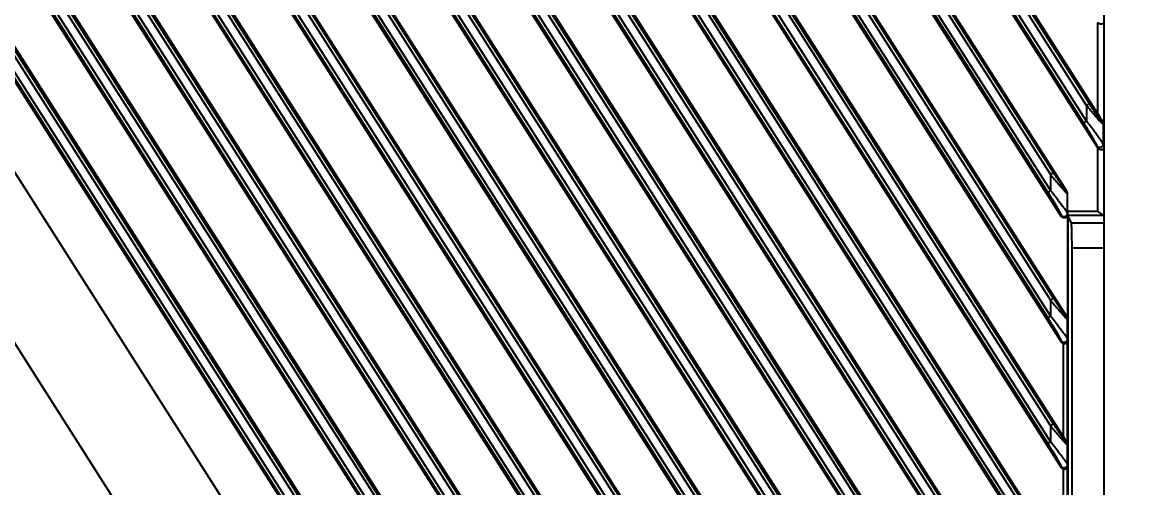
# Model space of a CAD drawing. Header units: millimetres. Extents: x 562 to 17351, y 2396 to 6995.
# Drawn here: x 2936.8 to 3071.2, y 3702.8 to 3758.7 of the extents above; entities that cross this region are included whole.
import ezdxf

# ---------------------------------------------------------------- set-up
doc = ezdxf.new("R2010")
doc.units = ezdxf.units.MM
doc.styles.get("Standard").update_dxf_attribs({"font": 'arial.ttf'})
doc.dimstyles.new('缩小5倍', dxfattribs={"dimtxt": 40, "dimasz": 20, "dimexe": 1, "dimexo": 0.2, "dimgap": 0, "dimtad": 1, "dimtoh": 1, "dimdec": 1, "dimzin": 9, "dimdsep": 46, "dimtxsty": 'Standard', "dimblk": '_FILLED', "dimcen": 0.2, "dimclrd": 256, "dimclre": 256, "dimclrt": 256, "dimadec": 1, "dimazin": 2, "dimtfac": 1, "dimtdec": 1, "dimtofl": 0, "dimtmove": 0, "dimatfit": 3, "dimldrblk": '_FILLED', "dimfxl": 1, "dimtolj": 1, "dimtzin": 0, "dimarcsym": 0})

# ---------------------------------------------------------------- blocks, each defined once
blk = doc.blocks.new('_FILLED')
at = {"color": 0, "linetype": 'ByBlock'}
blk.add_solid([(0, 0), (-1, 0.15), (-1, -0.15)], dxfattribs=at)
blk = doc.blocks.new('*D19')
at = {"lineweight": -2, "transparency": 16777216}
for p, q in [((3050.22, 3817.95), (3153.66, 3817.95)), ((3152.66, 3797.95), (3152.66, 3555.45)), ((3050.22, 3535.45), (3153.66, 3535.45))]:
    blk.add_line(p, q, dxfattribs=at)
at = {"layer": 'Defpoints', "color": 0, "transparency": 16777216}
for p in [(3050.02, 3817.95), (3050.02, 3535.45), (3152.66, 3535.45)]:
    blk.add_point(p, dxfattribs=at)
at = {"lineweight": -2, "transparency": 16777216, "xscale": 20, "yscale": 20, "zscale": 20}
for p, rotation in [((3152.66, 3817.95), 90), ((3152.66, 3535.45), 270)]:
    blk.add_blockref('_FILLED', p, dxfattribs=dict(at, rotation=rotation))
at = {"lineweight": 5, "transparency": 16777216, "insert": (3126.76, 3676.7), "char_height": 40, "attachment_point": 5, "rotation": 90}
blk.add_mtext('\\A1;282.5mm [11 1/8"]', dxfattribs=at)
blk = doc.blocks.new('*D27')
at = {"lineweight": -2, "transparency": 16777216}
for p, q in [((3031.72, 3820.45), (3233.69, 3820.45)), ((3232.69, 3552.95), (3232.69, 3800.45)), ((3031.72, 3532.95), (3233.69, 3532.95))]:
    blk.add_line(p, q, dxfattribs=at)
at = {"layer": 'Defpoints', "color": 0, "transparency": 16777216}
for p in [(3031.52, 3820.45), (3232.69, 3820.45), (3031.52, 3532.95)]:
    blk.add_point(p, dxfattribs=at)
at = {"lineweight": -2, "transparency": 16777216, "xscale": 20, "yscale": 20, "zscale": 20}
for p, rotation in [((3232.69, 3820.45), 90), ((3232.69, 3532.95), 270)]:
    blk.add_blockref('_FILLED', p, dxfattribs=dict(at, rotation=rotation))
at = {"lineweight": 5, "transparency": 16777216, "insert": (3206.79, 3676.7), "char_height": 40, "attachment_point": 5, "rotation": 90}
blk.add_mtext('\\A1;287.5mm [11 3/8"]', dxfattribs=at)

msp = doc.modelspace()

# ---------------------------------------------------------------- linework, layer by layer
at = {"color": 7, "linetype": 'Continuous'}
for p, q in [((3066.52, 3845.454), (3066.52, 3507.954)), ((2886.118, 3844.754), (3065.785, 3562.733)), ((3065.82, 3566.774), (2888.727, 3844.754)), ((3064.804, 3568.02), (2889.23, 3843.617)), ((2895.722, 3844.754), (3065.785, 3577.809)), ((3065.82, 3581.849), (2898.331, 3844.754)), ((3064.804, 3583.095), (2898.834, 3843.617)), ((2905.326, 3844.754), (3065.785, 3592.884)), ((3061.685, 3603.414), (2907.935, 3844.754)), ((3064.804, 3598.171), (2908.438, 3843.617)), ((2914.93, 3844.754), (3061.437, 3614.784)), ((3061.685, 3618.489), (2917.539, 3844.754)), ((2918.042, 3843.617), (3060.495, 3620.011)), ((2924.534, 3844.754), (3061.437, 3629.86)), ((2927.646, 3843.617), (3060.495, 3635.086)), ((2991.763, 3844.754), (3061.437, 3735.387)), ((3062.109, 3738.427), (2994.372, 3844.754)), ((2994.875, 3843.617), (3060.495, 3740.614)), ((3001.367, 3844.754), (3065.785, 3743.638)), ((3065.82, 3747.678), (3003.976, 3844.754)), ((3064.804, 3748.924), (3004.479, 3843.617)), ((3064.132, 3565.676), (2887.337, 3843.188)), ((3064.468, 3565.89), (2887.673, 3843.402)), ((3064.468, 3567.806), (2888.894, 3843.402)), ((3064.132, 3580.751), (2896.941, 3843.188)), ((3064.468, 3580.965), (2897.277, 3843.402)), ((3064.468, 3582.881), (2898.498, 3843.402)), ((3064.132, 3595.826), (2906.545, 3843.188)), ((3064.468, 3596.04), (2906.881, 3843.402)), ((3064.468, 3597.956), (2908.102, 3843.402)), ((2916.149, 3843.188), (3059.823, 3617.666)), ((2916.485, 3843.402), (3060.159, 3617.88)), ((2917.706, 3843.402), (3060.159, 3619.796)), ((2925.753, 3843.188), (3059.823, 3632.742)), ((2926.089, 3843.402), (3060.159, 3632.956)), ((2927.31, 3843.402), (3060.159, 3634.872)), ((2992.982, 3843.188), (3059.823, 3738.269)), ((2993.318, 3843.402), (3060.159, 3738.484)), ((2994.539, 3843.402), (3060.159, 3740.4)), ((3064.132, 3746.58), (3002.586, 3843.188)), ((3064.468, 3746.794), (3002.922, 3843.402)), ((3064.468, 3748.71), (3004.143, 3843.402)), ((3047.948, 3544.24), (2859.807, 3839.562)), ((2872.176, 3840.62), (3064.125, 3539.32)), ((2879.228, 3840.493), (3065.785, 3547.658)), ((3065.82, 3551.698), (2881.756, 3840.62)), ((3061.685, 3633.565), (2929.777, 3840.62)), ((2936.853, 3840.493), (3062.651, 3643.029)), ((3065.172, 3643.167), (2939.381, 3840.62)), ((2946.457, 3840.493), (3065.785, 3653.186)), ((3065.82, 3657.226), (2948.985, 3840.62)), ((2956.061, 3840.493), (3065.785, 3668.261)), ((3065.82, 3672.301), (2958.589, 3840.62)), ((2965.665, 3840.493), (3065.785, 3683.336)), ((3065.82, 3687.377), (2968.193, 3840.62)), ((2975.269, 3840.493), (3061.437, 3705.237)), ((3061.685, 3708.942), (2977.797, 3840.62)), ((2984.873, 3840.493), (3061.437, 3720.312)), ((3062.109, 3723.352), (2987.994, 3839.689)), ((3064.132, 3550.6), (2880.478, 3838.879)), ((3064.468, 3550.814), (2880.814, 3839.093)), ((3064.468, 3552.73), (2882.035, 3839.093)), ((3064.804, 3552.944), (2882.371, 3839.307)), ((2938.103, 3838.879), (3062.019, 3644.369)), ((2938.439, 3839.093), (3062.355, 3644.583)), ((3063.576, 3644.583), (2939.66, 3839.093)), ((3063.912, 3644.797), (2939.996, 3839.307)), ((3064.132, 3656.128), (2947.707, 3838.879)), ((3064.468, 3656.342), (2948.043, 3839.093)), ((3064.468, 3658.258), (2949.264, 3839.093)), ((3064.804, 3658.472), (2949.6, 3839.307)), ((3064.132, 3671.203), (2957.311, 3838.879)), ((3064.468, 3671.417), (2957.647, 3839.093)), ((3064.468, 3673.333), (2958.868, 3839.093)), ((3064.804, 3673.548), (2959.204, 3839.307)), ((3064.132, 3686.279), (2966.915, 3838.879)), ((3064.468, 3686.493), (2967.251, 3839.093)), ((3064.468, 3688.409), (2968.472, 3839.093)), ((3064.804, 3688.623), (2968.808, 3839.307)), ((2976.519, 3838.879), (3059.823, 3708.119)), ((2976.855, 3839.093), (3060.159, 3708.333)), ((2978.076, 3839.093), (3060.159, 3710.249)), ((2978.412, 3839.307), (3060.495, 3710.463)), ((2986.123, 3838.879), (3059.823, 3723.194)), ((2986.459, 3839.093), (3060.159, 3723.408)), ((2987.68, 3839.093), (3060.159, 3725.324)), ((2988.016, 3839.307), (3060.495, 3725.538)), ((3065.82, 3747.678), (3065.82, 3758.666)), ((3064.468, 3748.71), (3064.804, 3748.924)), ((3064.468, 3748.71), (3064.468, 3746.794)), ((3064.132, 3746.58), (3064.468, 3746.794)), ((3066.507, 3746.692), (3066.398, 3746.66)), ((3066.52, 3746.463), (3066.461, 3746.446)), ((3066.461, 3746.446), (3066.461, 3744.055)), ((3065.785, 3743.638), (3065.726, 3743.84)), ((3065.82, 3736.029), (3065.82, 3743.591)), ((3066.52, 3743.852), (3066.461, 3744.055)), ((3060.495, 3740.614), (3060.159, 3740.4)), ((3060.159, 3740.4), (3060.159, 3738.484)), ((3060.159, 3738.484), (3059.823, 3738.269)), ((3062.094, 3738.357), (3062.109, 3738.427)), ((3062.158, 3738.143), (3062.172, 3738.21)), ((3062.158, 3738.143), (3062.158, 3735.719)), ((3062.172, 3736.029), (3062.172, 3738.21)), ((3062.172, 3736.029), (3065.82, 3736.029)), ((3061.422, 3735.505), (3061.437, 3735.387)), ((3062.158, 3735.719), (3062.172, 3735.607)), ((3062.171, 3735.555), (3062.172, 3723.134)), ((3062.172, 3735.607), (3062.172, 3735.554)), ((3062.185, 3735.53), (3066.482, 3735.53)), ((3062.648, 3734.603), (3062.185, 3735.53)), ((3062.272, 3696.052), (3062.272, 3735.355)), ((3062.648, 3734.603), (3066.52, 3734.603)), ((3062.722, 3731.607), (3066.52, 3731.607)), ((3062.722, 3699.801), (3062.722, 3731.607)), ((3060.495, 3725.538), (3060.159, 3725.324)), ((3060.159, 3725.324), (3060.159, 3723.408)), ((3060.159, 3723.408), (3059.823, 3723.194)), ((3062.094, 3723.281), (3062.109, 3723.352)), ((3062.158, 3723.067), (3062.172, 3723.134)), ((3062.158, 3723.067), (3062.158, 3720.644)), ((3061.422, 3720.43), (3061.437, 3720.312)), ((3061.685, 3708.942), (3061.685, 3720.135)), ((3062.158, 3720.644), (3062.185, 3720.432)), ((3062.185, 3708.118), (3062.185, 3720.432)), ((3060.495, 3710.463), (3060.159, 3710.249)), ((3060.159, 3710.249), (3060.159, 3708.333)), ((3060.159, 3708.333), (3059.823, 3708.119)), ((3062.094, 3708.206), (3062.116, 3708.306)), ((3062.185, 3708.118), (3062.158, 3707.992)), ((3062.158, 3707.992), (3062.158, 3705.568)), ((3061.422, 3705.354), (3061.437, 3705.237)), ((3062.158, 3705.568), (3062.185, 3705.356)), ((3062.185, 3695.879), (3062.185, 3705.356)), ((3061.685, 3695.379), (3061.685, 3705.06))]:
    msp.add_line(p, q, dxfattribs=at)
for centre, radius, start, end in [((3066.059, 3746.445), 0.402, 0.12821, 32.37179), ((3061.762, 3738.141), 0.396, 0.20796, 32.97411), ((3061.762, 3723.066), 0.396, 0.20796, 32.97411), ((3061.762, 3707.99), 0.396, 0.20796, 32.97411)]:
    msp.add_arc(centre, radius, start, end, dxfattribs=at)
for centre, major_axis, ratio, start_param, end_param in [((3065.82, 3747.792), (-0.698, 1.104), 0.0467525, -4.6385736, -3.2595938), ((3066.118, 3743.863), (-0.117, 0.402), 0.9544391, -4.4159972, -4.2760353), ((3061.772, 3738.209), (0.085, 0.394), 0.9923374, -1.3573177, -0.7878269), ((3062.186, 3736.029), (0, 0.5), 0.0261859, -4.712389, -3.1939525), ((3065.82, 3735.518), (0.7, 0), 0.0524078, 0, 0.3290003), ((3062.644, 3731.607), (0, 3), 0.0261859, -1.5707963, -0.0523599), ((3061.772, 3723.133), (0.085, 0.394), 0.9923374, -1.3573177, -0.7878269), ((3061.772, 3720.533), (-0.052, 0.405), 0.97951, -4.2648376, -3.4909652), ((3061.685, 3709.023), (-0.499, 0.789), 0.0467525, -4.6385736, -3.6019132), ((3061.772, 3705.458), (-0.052, 0.405), 0.97951, -4.2648376, -3.4909652)]:
    msp.add_ellipse(centre, major_axis=major_axis, ratio=ratio, start_param=start_param, end_param=end_param, dxfattribs=at)
for points, knots in [([(3065.82, 3758.666), (3065.835, 3758.648), (3065.869, 3758.614), (3065.927, 3758.571), (3065.99, 3758.538), (3066.055, 3758.514), (3066.121, 3758.499), (3066.184, 3758.491), (3066.243, 3758.491), (3066.298, 3758.495), (3066.341, 3758.502), (3066.372, 3758.509), (3066.399, 3758.516), (3066.424, 3758.523), (3066.447, 3758.53), (3066.462, 3758.534), (3066.476, 3758.538), (3066.487, 3758.54), (3066.497, 3758.539), (3066.506, 3758.537), (3066.513, 3758.531), (3066.517, 3758.522), (3066.519, 3758.51), (3066.52, 3758.502), (3066.52, 3758.497)], [0, 0, 0, 0, 0.0920916, 0.1838301, 0.2744821, 0.3630412, 0.4483761, 0.5294574, 0.6054592, 0.6757656, 0.7399133, 0.7695389, 0.7974393, 0.8476763, 0.8697735, 0.8896408, 0.9071069, 0.9220743, 0.9346474, 0.9454886, 0.9560565, 0.9680868, 0.9826751, 1, 1, 1, 1]), ([(3066.461, 3746.446), (3066.459, 3746.446), (3066.454, 3746.446), (3066.446, 3746.448), (3066.436, 3746.453), (3066.424, 3746.46), (3066.411, 3746.469), (3066.39, 3746.485), (3066.361, 3746.51), (3066.321, 3746.546), (3066.276, 3746.589), (3066.227, 3746.638), (3066.174, 3746.693), (3066.117, 3746.752), (3066.036, 3746.84), (3065.929, 3746.958), (3065.796, 3747.109), (3065.657, 3747.268), (3065.514, 3747.435), (3065.368, 3747.608), (3065.22, 3747.786), (3065.07, 3747.966), (3064.92, 3748.15), (3064.718, 3748.398), (3064.568, 3748.585), (3064.468, 3748.71)], [0, 0, 0, 0, 0.0020355, 0.0047651, 0.008306, 0.0127011, 0.0179562, 0.0240633, 0.0387455, 0.0565196, 0.0771057, 0.1002084, 0.1255385, 0.1528246, 0.1818224, 0.2441016, 0.3109327, 0.381227, 0.4541671, 0.5291242, 0.6056186, 0.6832713, 0.7617698, 0.840872, 1, 1, 1, 1]), ([(3066.398, 3746.66), (3066.396, 3746.66), (3066.393, 3746.66), (3066.389, 3746.661), (3066.383, 3746.664), (3066.375, 3746.669), (3066.365, 3746.678), (3066.353, 3746.688), (3066.339, 3746.702), (3066.324, 3746.718), (3066.302, 3746.742), (3066.271, 3746.779), (3066.231, 3746.827), (3066.188, 3746.882), (3066.142, 3746.942), (3066.094, 3747.006), (3066.026, 3747.098), (3065.938, 3747.22), (3065.831, 3747.373), (3065.72, 3747.533), (3065.608, 3747.698), (3065.494, 3747.867), (3065.379, 3748.039), (3065.264, 3748.213), (3065.149, 3748.389), (3064.995, 3748.626), (3064.88, 3748.805), (3064.804, 3748.924)], [0, 0, 0, 0, 0.0019877, 0.0032768, 0.0048006, 0.0086051, 0.0134509, 0.0193278, 0.0262057, 0.0340361, 0.0427635, 0.0626752, 0.0854649, 0.1106912, 0.1379553, 0.1669325, 0.197336, 0.2615681, 0.3292677, 0.399486, 0.4715685, 0.5450421, 0.6195522, 0.6948366, 0.7706795, 0.8469202, 1, 1, 1, 1]), ([(3066.461, 3744.055), (3066.459, 3744.06), (3066.454, 3744.071), (3066.442, 3744.097), (3066.423, 3744.134), (3066.395, 3744.184), (3066.362, 3744.24), (3066.323, 3744.303), (3066.263, 3744.396), (3066.179, 3744.521), (3066.068, 3744.681), (3065.948, 3744.852), (3065.819, 3745.03), (3065.683, 3745.215), (3065.542, 3745.405), (3065.347, 3745.665), (3065.095, 3745.995), (3064.785, 3746.394), (3064.575, 3746.661), (3064.468, 3746.794)], [0, 0, 0, 0, 0.0050904, 0.0109864, 0.0250693, 0.0419781, 0.0614224, 0.0831168, 0.1067914, 0.15915, 0.2168984, 0.2788229, 0.3440099, 0.4117665, 0.4815659, 0.5529876, 0.6994169, 0.8489645, 1, 1, 1, 1]), ([(3065.726, 3743.84), (3065.724, 3743.846), (3065.72, 3743.859), (3065.71, 3743.888), (3065.692, 3743.929), (3065.667, 3743.984), (3065.637, 3744.046), (3065.603, 3744.113), (3065.552, 3744.212), (3065.481, 3744.343), (3065.389, 3744.508), (3065.291, 3744.681), (3065.187, 3744.86), (3065.079, 3745.043), (3064.968, 3745.23), (3064.815, 3745.484), (3064.619, 3745.805), (3064.378, 3746.192), (3064.215, 3746.451), (3064.132, 3746.58)], [0, 0, 0, 0, 0.005901, 0.0127349, 0.0289525, 0.0481627, 0.0699017, 0.0937614, 0.1194, 0.1749235, 0.2347683, 0.2977889, 0.3631983, 0.4304352, 0.4990952, 0.5688712, 0.7108525, 0.8549295, 1, 1, 1, 1]), ([(3066.52, 3746.694), (3066.52, 3746.693), (3066.519, 3746.691), (3066.519, 3746.689), (3066.518, 3746.688), (3066.516, 3746.687), (3066.514, 3746.688), (3066.512, 3746.689), (3066.509, 3746.69), (3066.508, 3746.691), (3066.507, 3746.692)], [0, 0, 0, 0, 0.134296, 0.2398382, 0.325336, 0.4080876, 0.5082504, 0.6377943, 0.8012696, 1, 1, 1, 1]), ([(3065.726, 3743.84), (3065.737, 3743.824), (3065.763, 3743.791), (3065.809, 3743.75), (3065.862, 3743.717), (3065.919, 3743.692), (3065.98, 3743.676), (3066.043, 3743.67), (3066.107, 3743.673), (3066.169, 3743.686), (3066.229, 3743.709), (3066.285, 3743.74), (3066.335, 3743.779), (3066.378, 3743.825), (3066.413, 3743.877), (3066.439, 3743.934), (3066.456, 3743.993), (3066.46, 3744.034), (3066.461, 3744.055)], [0, 0, 0, 0, 0.0611136, 0.1226139, 0.1845345, 0.2469214, 0.3097435, 0.3729365, 0.4363979, 0.5, 0.5636021, 0.6270635, 0.6902565, 0.7530786, 0.8154655, 0.8773861, 0.9388864, 1, 1, 1, 1]), ([(3065.82, 3743.591), (3065.835, 3743.573), (3065.869, 3743.538), (3065.927, 3743.496), (3065.99, 3743.463), (3066.055, 3743.439), (3066.121, 3743.424), (3066.184, 3743.416), (3066.243, 3743.415), (3066.298, 3743.42), (3066.341, 3743.427), (3066.372, 3743.433), (3066.399, 3743.44), (3066.424, 3743.448), (3066.447, 3743.455), (3066.462, 3743.459), (3066.476, 3743.462), (3066.487, 3743.464), (3066.497, 3743.464), (3066.506, 3743.461), (3066.513, 3743.455), (3066.517, 3743.446), (3066.519, 3743.435), (3066.52, 3743.427), (3066.52, 3743.422)], [0, 0, 0, 0, 0.0920916, 0.1838301, 0.2744821, 0.3630412, 0.4483761, 0.5294574, 0.6054592, 0.6757656, 0.7399133, 0.7695389, 0.7974393, 0.8476763, 0.8697735, 0.8896408, 0.9071069, 0.9220743, 0.9346474, 0.9454886, 0.9560565, 0.9680868, 0.9826751, 1, 1, 1, 1]), ([(3060.159, 3740.4), (3060.262, 3740.27), (3060.468, 3740.013), (3060.727, 3739.696), (3060.934, 3739.446), (3061.086, 3739.264), (3061.236, 3739.087), (3061.383, 3738.916), (3061.503, 3738.779), (3061.596, 3738.674), (3061.663, 3738.599), (3061.728, 3738.528), (3061.79, 3738.461), (3061.849, 3738.398), (3061.905, 3738.34), (3061.957, 3738.288), (3062.004, 3738.242), (3062.046, 3738.204), (3062.077, 3738.177), (3062.099, 3738.16), (3062.113, 3738.15), (3062.125, 3738.143), (3062.135, 3738.138), (3062.143, 3738.136), (3062.148, 3738.135), (3062.151, 3738.135), (3062.153, 3738.136), (3062.156, 3738.138), (3062.157, 3738.141), (3062.158, 3738.143)], [0, 0, 0, 0, 0.1635991, 0.3255168, 0.4052077, 0.483611, 0.5602914, 0.6346986, 0.7061024, 0.740385, 0.7735329, 0.8053665, 0.8356907, 0.864271, 0.8908509, 0.9151376, 0.9368206, 0.9555746, 0.9710899, 0.9775482, 0.9831075, 0.9877533, 0.9914909, 0.9943623, 0.9955078, 0.9964943, 0.9973692, 0.9981983, 1, 1, 1, 1]), ([(3060.495, 3740.614), (3060.573, 3740.491), (3060.691, 3740.307), (3060.849, 3740.063), (3060.968, 3739.882), (3061.086, 3739.703), (3061.204, 3739.527), (3061.321, 3739.354), (3061.436, 3739.185), (3061.531, 3739.048), (3061.606, 3738.942), (3061.661, 3738.865), (3061.714, 3738.791), (3061.766, 3738.72), (3061.816, 3738.653), (3061.864, 3738.589), (3061.909, 3738.531), (3061.951, 3738.48), (3061.989, 3738.435), (3062.018, 3738.403), (3062.039, 3738.382), (3062.052, 3738.37), (3062.063, 3738.361), (3062.073, 3738.354), (3062.08, 3738.35), (3062.085, 3738.349), (3062.087, 3738.349), (3062.09, 3738.35), (3062.092, 3738.352), (3062.093, 3738.354), (3062.094, 3738.356), (3062.094, 3738.357)], [0, 0, 0, 0, 0.1569399, 0.235083, 0.3127924, 0.3898893, 0.4661326, 0.5412217, 0.6147568, 0.6861843, 0.7208771, 0.7547261, 0.7875804, 0.819246, 0.8494994, 0.8780527, 0.9045697, 0.9286413, 0.9497981, 0.9675302, 0.9749527, 0.9813379, 0.9866442, 0.9908494, 0.9939842, 0.9951899, 0.9961999, 0.9970849, 0.997946, 0.9988905, 1, 1, 1, 1]), ([(3059.823, 3738.269), (3059.907, 3738.136), (3060.075, 3737.871), (3060.282, 3737.539), (3060.444, 3737.274), (3060.563, 3737.078), (3060.68, 3736.883), (3060.794, 3736.692), (3060.904, 3736.505), (3061.009, 3736.322), (3061.108, 3736.147), (3061.186, 3736.005), (3061.244, 3735.898), (3061.283, 3735.823), (3061.319, 3735.752), (3061.351, 3735.687), (3061.378, 3735.629), (3061.397, 3735.586), (3061.408, 3735.555), (3061.415, 3735.536), (3061.419, 3735.52), (3061.421, 3735.51), (3061.422, 3735.505)], [0, 0, 0, 0, 0.1478542, 0.2946362, 0.3672645, 0.4391534, 0.5100877, 0.5797992, 0.6479353, 0.7140285, 0.7774245, 0.83718, 0.8652802, 0.8918983, 0.9167475, 0.9394751, 0.9596635, 0.9768213, 0.984101, 0.9904265, 0.9957408, 1, 1, 1, 1]), ([(3060.159, 3738.484), (3060.268, 3738.346), (3060.485, 3738.071), (3060.752, 3737.727), (3060.961, 3737.454), (3061.114, 3737.252), (3061.263, 3737.054), (3061.407, 3736.859), (3061.545, 3736.67), (3061.676, 3736.488), (3061.797, 3736.316), (3061.891, 3736.179), (3061.959, 3736.076), (3062.004, 3736.006), (3062.045, 3735.941), (3062.081, 3735.882), (3062.111, 3735.829), (3062.131, 3735.79), (3062.143, 3735.763), (3062.15, 3735.747), (3062.155, 3735.732), (3062.157, 3735.723), (3062.158, 3735.719)], [0, 0, 0, 0, 0.1544449, 0.3072695, 0.3825336, 0.4566922, 0.5294318, 0.6003765, 0.6690454, 0.7348223, 0.7968969, 0.8541833, 0.8805946, 0.9052261, 0.9278269, 0.9481104, 0.9657694, 0.9804847, 0.9866458, 0.9919647, 0.996419, 1, 1, 1, 1]), ([(3065.82, 3736.029), (3065.852, 3736.002), (3065.916, 3735.947), (3066.012, 3735.867), (3066.106, 3735.789), (3066.196, 3735.716), (3066.269, 3735.659), (3066.324, 3735.618), (3066.362, 3735.591), (3066.397, 3735.568), (3066.425, 3735.552), (3066.445, 3735.542), (3066.458, 3735.536), (3066.47, 3735.532), (3066.478, 3735.53), (3066.482, 3735.53)], [0, 0, 0, 0, 0.1526798, 0.3036254, 0.4507514, 0.5915709, 0.7226387, 0.7830665, 0.8390774, 0.8897515, 0.934068, 0.9535285, 0.9710421, 0.9865373, 1, 1, 1, 1]), ([(3062.158, 3735.719), (3062.158, 3735.698), (3062.154, 3735.656), (3062.139, 3735.595), (3062.113, 3735.537), (3062.079, 3735.484), (3062.036, 3735.436), (3061.986, 3735.396), (3061.931, 3735.365), (3061.87, 3735.342), (3061.808, 3735.329), (3061.743, 3735.326), (3061.68, 3735.333), (3061.618, 3735.35), (3061.56, 3735.376), (3061.506, 3735.411), (3061.46, 3735.454), (3061.434, 3735.488), (3061.422, 3735.505)], [0, 0, 0, 0, 0.0617708, 0.1236744, 0.1857239, 0.2479744, 0.3104293, 0.3730813, 0.4359006, 0.4988414, 0.5618457, 0.6248497, 0.6877889, 0.7506049, 0.8132543, 0.8756998, 0.9379562, 1, 1, 1, 1]), ([(3062.171, 3735.555), (3062.17, 3735.545), (3062.166, 3735.525), (3062.158, 3735.495), (3062.148, 3735.466), (3062.137, 3735.437), (3062.123, 3735.41), (3062.108, 3735.383), (3062.09, 3735.358), (3062.064, 3735.326), (3062.027, 3735.291), (3061.977, 3735.255), (3061.922, 3735.227), (3061.863, 3735.209), (3061.802, 3735.2), (3061.74, 3735.2), (3061.68, 3735.21), (3061.621, 3735.23), (3061.566, 3735.258), (3061.517, 3735.294), (3061.473, 3735.337), (3061.448, 3735.37), (3061.437, 3735.387)], [0, 0, 0, 0, 0.0312281, 0.0625213, 0.0938488, 0.1251287, 0.1563601, 0.1876024, 0.2188773, 0.2501596, 0.3126435, 0.3751288, 0.4376168, 0.5001016, 0.5625875, 0.6250735, 0.6875599, 0.7500463, 0.8125349, 0.875018, 0.9375176, 1, 1, 1, 1]), ([(3060.159, 3725.324), (3060.262, 3725.195), (3060.468, 3724.938), (3060.727, 3724.62), (3060.934, 3724.371), (3061.086, 3724.189), (3061.236, 3724.012), (3061.383, 3723.841), (3061.503, 3723.704), (3061.596, 3723.599), (3061.663, 3723.524), (3061.728, 3723.453), (3061.79, 3723.385), (3061.849, 3723.322), (3061.905, 3723.264), (3061.957, 3723.212), (3062.004, 3723.167), (3062.046, 3723.128), (3062.077, 3723.102), (3062.099, 3723.085), (3062.113, 3723.075), (3062.125, 3723.068), (3062.135, 3723.063), (3062.143, 3723.06), (3062.148, 3723.06), (3062.151, 3723.06), (3062.153, 3723.061), (3062.156, 3723.063), (3062.157, 3723.065), (3062.158, 3723.067)], [0, 0, 0, 0, 0.1635991, 0.3255168, 0.4052077, 0.483611, 0.5602914, 0.6346986, 0.7061024, 0.740385, 0.7735329, 0.8053665, 0.8356907, 0.864271, 0.8908509, 0.9151376, 0.9368206, 0.9555746, 0.9710899, 0.9775482, 0.9831075, 0.9877533, 0.9914909, 0.9943623, 0.9955078, 0.9964943, 0.9973692, 0.9981983, 1, 1, 1, 1]), ([(3060.495, 3725.538), (3060.573, 3725.415), (3060.691, 3725.232), (3060.849, 3724.988), (3060.968, 3724.807), (3061.086, 3724.628), (3061.204, 3724.452), (3061.321, 3724.279), (3061.436, 3724.11), (3061.531, 3723.973), (3061.606, 3723.867), (3061.661, 3723.79), (3061.714, 3723.716), (3061.766, 3723.645), (3061.816, 3723.577), (3061.864, 3723.514), (3061.909, 3723.456), (3061.951, 3723.404), (3061.989, 3723.36), (3062.018, 3723.328), (3062.039, 3723.307), (3062.052, 3723.295), (3062.063, 3723.285), (3062.073, 3723.279), (3062.08, 3723.275), (3062.085, 3723.274), (3062.087, 3723.274), (3062.09, 3723.275), (3062.092, 3723.276), (3062.093, 3723.278), (3062.094, 3723.28), (3062.094, 3723.281)], [0, 0, 0, 0, 0.1569399, 0.235083, 0.3127924, 0.3898893, 0.4661326, 0.5412217, 0.6147568, 0.6861843, 0.7208771, 0.7547261, 0.7875804, 0.819246, 0.8494994, 0.8780527, 0.9045697, 0.9286413, 0.9497981, 0.9675302, 0.9749527, 0.9813379, 0.9866442, 0.9908494, 0.9939842, 0.9951899, 0.9961999, 0.9970849, 0.997946, 0.9988905, 1, 1, 1, 1]), ([(3059.823, 3723.194), (3059.907, 3723.061), (3060.075, 3722.796), (3060.282, 3722.463), (3060.444, 3722.198), (3060.563, 3722.002), (3060.68, 3721.808), (3060.794, 3721.617), (3060.904, 3721.429), (3061.009, 3721.247), (3061.108, 3721.071), (3061.186, 3720.93), (3061.244, 3720.823), (3061.283, 3720.747), (3061.319, 3720.677), (3061.351, 3720.612), (3061.378, 3720.554), (3061.397, 3720.51), (3061.408, 3720.48), (3061.415, 3720.461), (3061.419, 3720.444), (3061.421, 3720.434), (3061.422, 3720.43)], [0, 0, 0, 0, 0.1478542, 0.2946362, 0.3672645, 0.4391534, 0.5100877, 0.5797992, 0.6479353, 0.7140285, 0.7774245, 0.83718, 0.8652802, 0.8918983, 0.9167475, 0.9394751, 0.9596635, 0.9768213, 0.984101, 0.9904265, 0.9957408, 1, 1, 1, 1]), ([(3060.159, 3723.408), (3060.268, 3723.271), (3060.485, 3722.996), (3060.752, 3722.652), (3060.961, 3722.378), (3061.114, 3722.177), (3061.263, 3721.978), (3061.407, 3721.784), (3061.545, 3721.595), (3061.676, 3721.413), (3061.797, 3721.241), (3061.891, 3721.104), (3061.959, 3721.001), (3062.004, 3720.93), (3062.045, 3720.865), (3062.081, 3720.806), (3062.111, 3720.754), (3062.131, 3720.715), (3062.143, 3720.688), (3062.15, 3720.671), (3062.155, 3720.657), (3062.157, 3720.648), (3062.158, 3720.644)], [0, 0, 0, 0, 0.1544449, 0.3072695, 0.3825336, 0.4566922, 0.5294318, 0.6003765, 0.6690454, 0.7348223, 0.7968969, 0.8541833, 0.8805946, 0.9052261, 0.9278269, 0.9481104, 0.9657694, 0.9804847, 0.9866458, 0.9919647, 0.996419, 1, 1, 1, 1]), ([(3062.158, 3720.644), (3062.158, 3720.623), (3062.154, 3720.581), (3062.139, 3720.52), (3062.113, 3720.462), (3062.079, 3720.408), (3062.036, 3720.361), (3061.986, 3720.321), (3061.931, 3720.289), (3061.87, 3720.266), (3061.808, 3720.253), (3061.743, 3720.25), (3061.68, 3720.257), (3061.618, 3720.274), (3061.56, 3720.301), (3061.506, 3720.336), (3061.46, 3720.379), (3061.434, 3720.412), (3061.422, 3720.43)], [0, 0, 0, 0, 0.0617708, 0.1236744, 0.1857239, 0.2479744, 0.3104293, 0.3730813, 0.4359006, 0.4988414, 0.5618457, 0.6248497, 0.6877889, 0.7506049, 0.8132543, 0.8756998, 0.9379562, 1, 1, 1, 1]), ([(3061.685, 3720.135), (3061.72, 3720.127), (3061.789, 3720.119), (3061.889, 3720.13), (3061.978, 3720.158), (3062.052, 3720.2), (3062.11, 3720.251), (3062.152, 3720.308), (3062.178, 3720.369), (3062.184, 3720.411), (3062.185, 3720.432)], [0, 0, 0, 0, 0.1608989, 0.3147415, 0.4564942, 0.5847421, 0.7006379, 0.8065446, 0.9053093, 1, 1, 1, 1]), ([(3060.159, 3710.249), (3060.262, 3710.119), (3060.468, 3709.863), (3060.727, 3709.545), (3060.934, 3709.296), (3061.086, 3709.113), (3061.236, 3708.936), (3061.383, 3708.766), (3061.503, 3708.628), (3061.596, 3708.523), (3061.663, 3708.449), (3061.728, 3708.377), (3061.79, 3708.31), (3061.849, 3708.247), (3061.905, 3708.189), (3061.957, 3708.137), (3062.004, 3708.091), (3062.046, 3708.053), (3062.077, 3708.026), (3062.099, 3708.009), (3062.113, 3708), (3062.125, 3707.992), (3062.135, 3707.987), (3062.143, 3707.985), (3062.148, 3707.984), (3062.151, 3707.984), (3062.153, 3707.985), (3062.156, 3707.988), (3062.157, 3707.99), (3062.158, 3707.992)], [0, 0, 0, 0, 0.1635991, 0.3255168, 0.4052077, 0.483611, 0.5602914, 0.6346986, 0.7061024, 0.740385, 0.7735329, 0.8053665, 0.8356907, 0.864271, 0.8908509, 0.9151376, 0.9368206, 0.9555746, 0.9710899, 0.9775482, 0.9831075, 0.9877533, 0.9914909, 0.9943623, 0.9955078, 0.9964943, 0.9973692, 0.9981983, 1, 1, 1, 1]), ([(3060.495, 3710.463), (3060.573, 3710.34), (3060.691, 3710.156), (3060.849, 3709.913), (3060.968, 3709.732), (3061.086, 3709.553), (3061.204, 3709.376), (3061.321, 3709.203), (3061.436, 3709.034), (3061.531, 3708.897), (3061.606, 3708.791), (3061.661, 3708.714), (3061.714, 3708.64), (3061.766, 3708.569), (3061.816, 3708.502), (3061.864, 3708.439), (3061.909, 3708.381), (3061.951, 3708.329), (3061.989, 3708.284), (3062.018, 3708.252), (3062.039, 3708.231), (3062.052, 3708.219), (3062.063, 3708.21), (3062.073, 3708.203), (3062.08, 3708.2), (3062.085, 3708.198), (3062.087, 3708.198), (3062.09, 3708.199), (3062.092, 3708.201), (3062.093, 3708.203), (3062.094, 3708.205), (3062.094, 3708.206)], [0, 0, 0, 0, 0.1569399, 0.235083, 0.3127924, 0.3898893, 0.4661326, 0.5412217, 0.6147568, 0.6861843, 0.7208771, 0.7547261, 0.7875804, 0.819246, 0.8494994, 0.8780527, 0.9045697, 0.9286413, 0.9497981, 0.9675302, 0.9749527, 0.9813379, 0.9866442, 0.9908494, 0.9939842, 0.9951899, 0.9961999, 0.9970849, 0.997946, 0.9988905, 1, 1, 1, 1]), ([(3059.823, 3708.119), (3059.907, 3707.986), (3060.075, 3707.72), (3060.282, 3707.388), (3060.444, 3707.123), (3060.563, 3706.927), (3060.68, 3706.733), (3060.794, 3706.541), (3060.904, 3706.354), (3061.009, 3706.171), (3061.108, 3705.996), (3061.186, 3705.855), (3061.244, 3705.747), (3061.283, 3705.672), (3061.319, 3705.602), (3061.351, 3705.537), (3061.378, 3705.479), (3061.397, 3705.435), (3061.408, 3705.404), (3061.415, 3705.385), (3061.419, 3705.369), (3061.421, 3705.359), (3061.422, 3705.354)], [0, 0, 0, 0, 0.1478542, 0.2946362, 0.3672645, 0.4391534, 0.5100877, 0.5797992, 0.6479353, 0.7140285, 0.7774245, 0.83718, 0.8652802, 0.8918983, 0.9167475, 0.9394751, 0.9596635, 0.9768213, 0.984101, 0.9904265, 0.9957408, 1, 1, 1, 1]), ([(3060.159, 3708.333), (3060.268, 3708.195), (3060.485, 3707.92), (3060.752, 3707.576), (3060.961, 3707.303), (3061.114, 3707.101), (3061.263, 3706.903), (3061.407, 3706.708), (3061.545, 3706.519), (3061.676, 3706.338), (3061.797, 3706.165), (3061.891, 3706.028), (3061.959, 3705.925), (3062.004, 3705.855), (3062.045, 3705.79), (3062.081, 3705.731), (3062.111, 3705.679), (3062.131, 3705.64), (3062.143, 3705.613), (3062.15, 3705.596), (3062.155, 3705.581), (3062.157, 3705.572), (3062.158, 3705.568)], [0, 0, 0, 0, 0.1544449, 0.3072695, 0.3825336, 0.4566922, 0.5294318, 0.6003765, 0.6690454, 0.7348223, 0.7968969, 0.8541833, 0.8805946, 0.9052261, 0.9278269, 0.9481104, 0.9657694, 0.9804847, 0.9866458, 0.9919647, 0.996419, 1, 1, 1, 1]), ([(3062.185, 3708.118), (3062.185, 3708.135), (3062.181, 3708.167), (3062.167, 3708.216), (3062.146, 3708.263), (3062.127, 3708.292), (3062.116, 3708.306)], [0, 0, 0, 0, 0.2399098, 0.4844033, 0.7366946, 1, 1, 1, 1]), ([(3062.158, 3705.568), (3062.158, 3705.547), (3062.154, 3705.506), (3062.139, 3705.444), (3062.113, 3705.386), (3062.079, 3705.333), (3062.036, 3705.286), (3061.986, 3705.246), (3061.931, 3705.214), (3061.87, 3705.191), (3061.808, 3705.178), (3061.743, 3705.175), (3061.68, 3705.182), (3061.618, 3705.199), (3061.56, 3705.225), (3061.506, 3705.26), (3061.46, 3705.303), (3061.434, 3705.337), (3061.422, 3705.354)], [0, 0, 0, 0, 0.0617708, 0.1236744, 0.1857239, 0.2479744, 0.3104293, 0.3730813, 0.4359006, 0.4988414, 0.5618457, 0.6248497, 0.6877889, 0.7506049, 0.8132543, 0.8756998, 0.9379562, 1, 1, 1, 1]), ([(3061.685, 3705.06), (3061.72, 3705.052), (3061.789, 3705.044), (3061.889, 3705.054), (3061.978, 3705.083), (3062.052, 3705.124), (3062.11, 3705.175), (3062.152, 3705.233), (3062.178, 3705.293), (3062.184, 3705.336), (3062.185, 3705.356)], [0, 0, 0, 0, 0.1608989, 0.3147415, 0.4564942, 0.5847421, 0.7006379, 0.8065446, 0.9053093, 1, 1, 1, 1])]:
    msp.add_open_spline(points, degree=3, knots=knots, dxfattribs=at)

# ---------------------------------------------------------------- dimensions: what is measured, and where the dimension line sits
at = {"color": 6, "lineweight": 5}
dim = msp.add_linear_dim(base=(3232.687, 3820.454), p1=(3031.52, 3532.954), p2=(3031.52, 3820.454), angle=90, dimstyle='缩小5倍', override={"dimpost": 'mm'}, dxfattribs=at)
dim.commit()
dim.dimension.update_dxf_attribs({"geometry": '*D27', "text_midpoint": (3232.687, 3676.704), "dimtype": 160})
at = {"color": 1, "lineweight": 5}
dim = msp.add_linear_dim(base=(3152.657, 3535.454), p1=(3050.02, 3817.954), p2=(3050.02, 3535.454), angle=90, dimstyle='缩小5倍', override={"dimpost": 'mm'}, dxfattribs=at)
dim.commit()
dim.dimension.update_dxf_attribs({"geometry": '*D19', "text_midpoint": (3152.657, 3676.704), "dimtype": 160})

doc.saveas('drawing.dxf')
